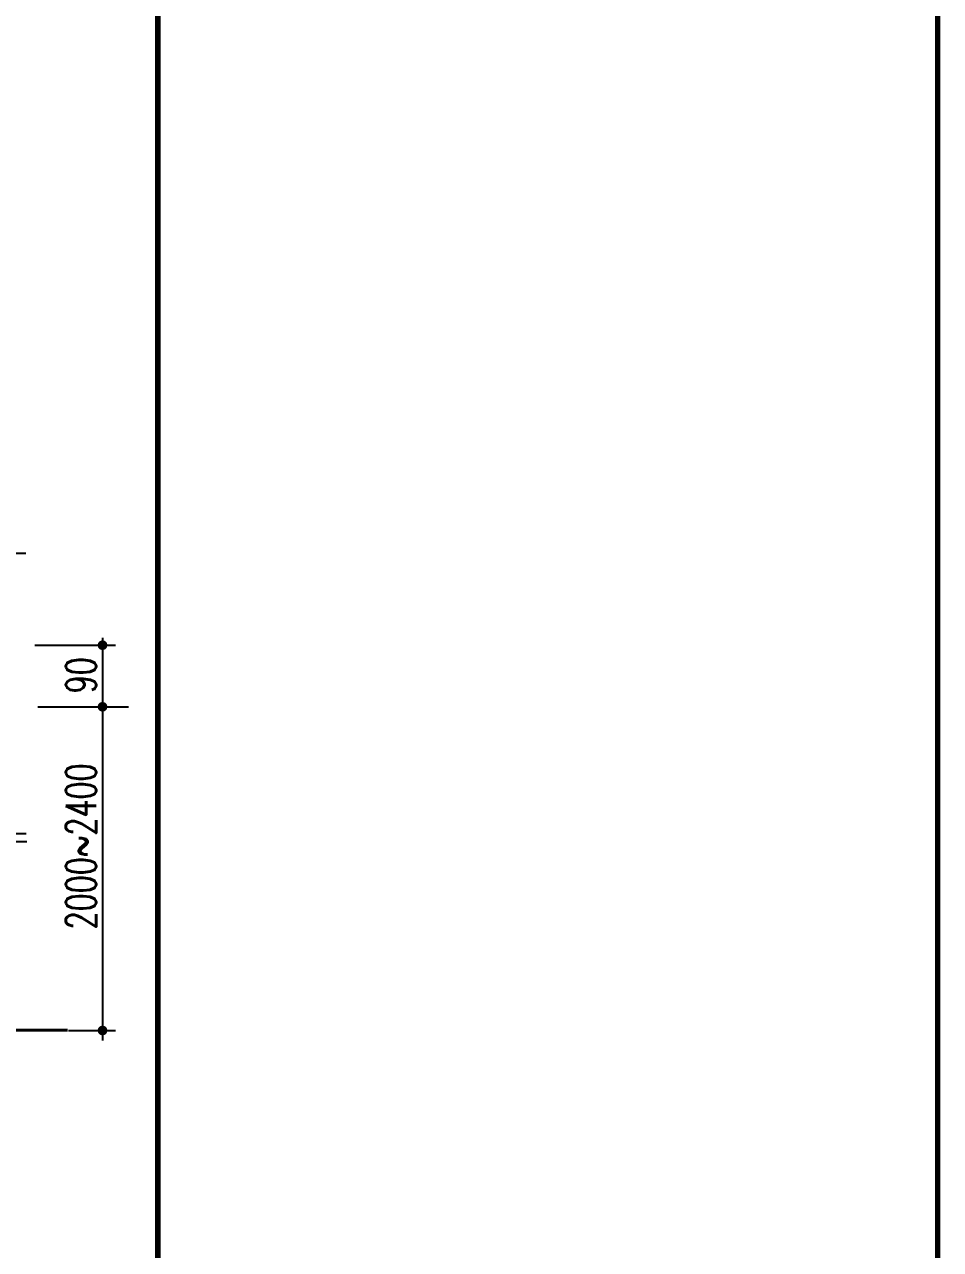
# Model space of a CAD drawing. Extents: x 5827 to 252697, y -546879 to 4066219.
# Drawn here: x 121457 to 129679, y -170652 to -159657 of the extents above; entities that cross this region are included whole.
import ezdxf

# ---------------------------------------------------------------- set-up
doc = ezdxf.new("R2010")
doc.units = 0
doc.header["$MEASUREMENT"] = 0
for name, color, linetype in [('DIMENSION', 3, 'Continuous'), ('FRAME', 3, 'Continuous'), ('填充', 8, 'Continuous')]:
    doc.layers.add(name, color=color, linetype=linetype)
doc.styles.add('DXFS', font='txt.shx', dxfattribs={"width": 0.7, "bigfont": 'dxfs.shx'})

# ---------------------------------------------------------------- blocks, each defined once
blk = doc.blocks.new('A$C20674F94')
at = {"layer": 'FRAME'}
for p, q in [((76100, 58219), (76100, 819)), ((83100, 819), (83100, 58219))]:
    blk.add_line(p, q, dxfattribs=at)
at = {"layer": 'FRAME', "const_width": 50}
for points in [[(2500, 58219), (83100, 58219), (83100, 819), (2500, 819), (2500, 58219)], [(76100, 58219), (76100, 819)]]:
    blk.add_lwpolyline(points, dxfattribs=at)

msp = doc.modelspace()

# ---------------------------------------------------------------- linework, layer by layer
at = {"layer": 'DIMENSION'}
for p, q in [((121174.427, -164400.597), (121467.862, -164400.597)), ((121550.557, -165227.892), (122274.525, -165227.892)), ((122157.416, -165160.652), (122157.416, -168775.451)), ((121576.595, -165780.852), (122390.98, -165780.852)), ((121138.713, -166917.683), (121473.049, -166917.683)), ((121476.764, -166991.602), (121172.132, -166991.602)), ((120776.662, -168683.892), (121467.862, -168683.892)), ((121852.679, -168686.367), (122274.525, -168686.367))]:
    msp.add_line(p, q, dxfattribs=at)
at = {"layer": 'DIMENSION', "const_width": 43.2}
for points in [[(122135.816, -165227.892, 1), (122179.016, -165227.892, 1)], [(122135.816, -165780.852, 1), (122179.016, -165780.852, 1)], [(122135.816, -168686.367, 1), (122179.016, -168686.367, 1)]]:
    msp.add_lwpolyline(points, format="xyb", close=True, dxfattribs=at)
at = {"layer": 'DIMENSION', "const_width": 27.648}
msp.add_lwpolyline([(115934.654, -168683.892), (121843.39, -168683.892)], dxfattribs=at)

# ---------------------------------------------------------------- block references
at = {"layer": '填充'}
msp.add_blockref('A$C20674F94', (46554, -203131), dxfattribs=at)

# ---------------------------------------------------------------- texts
at = {"layer": 'DIMENSION', "style": 'DXFS', "width": 0.7}
for s, p in [('90', (122099.231, -165660.135)), ('2000~2400', (122099.231, -167779.014))]:
    msp.add_text(s, height=270, rotation=90, dxfattribs=at).set_placement(p)

doc.saveas('drawing.dxf')
